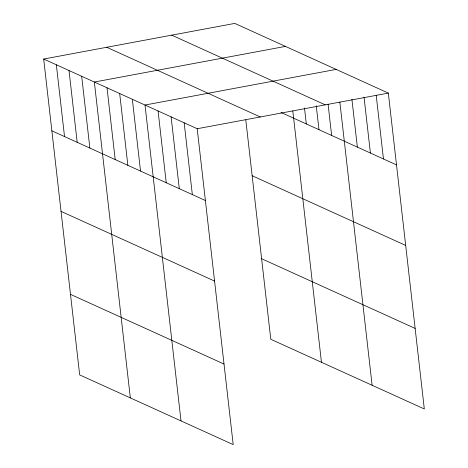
<?xml version="1.0" encoding="UTF-8"?>
<svg xmlns="http://www.w3.org/2000/svg" width="468" height="468" viewBox="0 0 468 468"><rect width="100%" height="100%" fill="white"/><g stroke="black" fill="none" stroke-linecap="round" stroke-linejoin="round"><path stroke-width="0.7" d="M43.682 59.032L197.209 128.729L233.199 444.6L79.671 374.903L43.682 59.032L234.801 23.4L388.329 93.097L424.318 408.968L270.791 339.271L245.788 119.867M285.462 46.396L94.349 82.035L130.338 397.905M336.129 69.399L145.01 105.031L180.999 420.902M197.209 128.729L388.329 93.097M171.733 35.158L325.26 104.855M280.976 112.443L396.507 164.888M106.751 47.274L260.278 116.971M252.158 175.74L405.686 245.431M51.866 130.824L205.393 200.52M261.612 258.728L415.139 328.419M61.039 211.372L214.566 281.063M70.498 294.36L224.026 364.051M376.184 95.144L383.456 158.962M364.045 97.198L370.404 153.036M351.907 99.251L357.359 147.116M339.844 102.03L372.118 385.269M328.086 104.259L331.642 135.439M316.251 105.762L318.977 129.689M304.493 107.985L306.306 123.938M292.816 110.939L321.452 362.273M184.164 122.803L192.342 194.594M171.112 116.877L179.291 188.668M158.061 110.957L166.239 182.748M132.345 99.28L140.529 171.072M119.679 93.53L127.858 165.321M107.014 87.779L115.192 159.576M81.684 76.284L89.862 148.075M69.018 70.533L77.197 142.325M56.347 64.783L64.531 136.574"/></g></svg>
